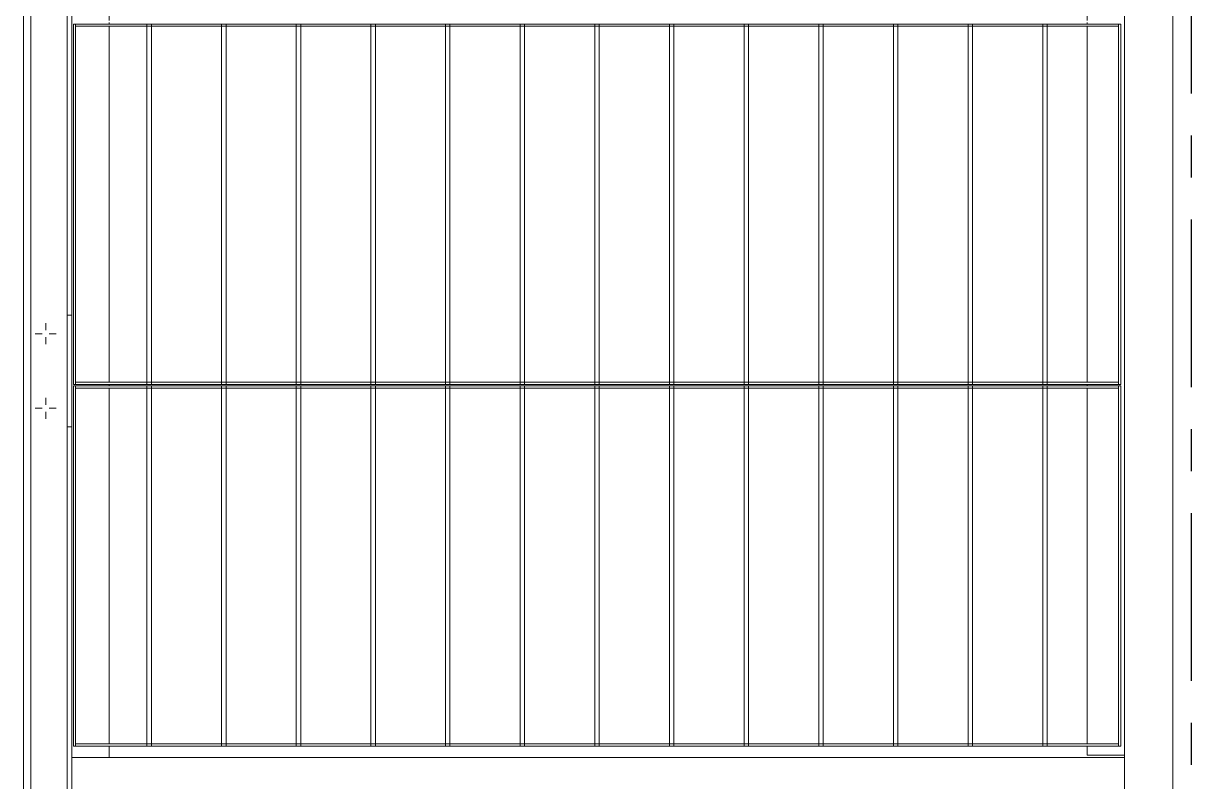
# Model space of a CAD drawing. Header units: millimetres. Extents: x -153298 to 620751, y -313239 to 250031.
# Drawn here: x -3449 to -1884, y 142689 to 143706 of the extents above; entities that cross this region are included whole.
import ezdxf
from ezdxf.enums import TextEntityAlignment as Align

# ---------------------------------------------------------------- set-up
doc = ezdxf.new("R2010")
doc.units = ezdxf.units.MM
for name, pattern in [('CENTER', [2, 1.25, -0.25, 0.25, -0.25]), ('TA_GL_000.90000', [2.475, 0.9, -0.225, 0.225, -0.225, 0.9]), ('XKITLINE00', [0])]:
    doc.linetypes.add(name, pattern=pattern)
for name, color, linetype in [('000 - 0_SYM_DWG_GRIDLINE_MAIN_COLOR_251', 251, 'Continuous'), ('000 - 0_SYM_DWG_SLOPE-SYM_TEXT_COLOR_3', 3, 'Continuous'), ('000 - EXISTING_BUILDING_MAIN_COLOR_1', 1, 'Continuous'), ('000 - EXISTING_BUILDING_MAIN_COLOR_251', 251, 'Continuous'), ('000 - GRID', 251, 'CENTER')]:
    doc.layers.add(name, color=color, linetype=linetype)
doc.styles.add('ARIAL', font='arial.ttf')
doc.styles.add('TA', font='', dxfattribs={"height": 4.5})
doc.styles.get('TA').set_extended_font_data('Cordia New')

# ---------------------------------------------------------------- blocks, each defined once
blk = doc.blocks.new('*U4769')
at = {"layer": '000 - 0_SYM_DWG_GRIDLINE_MAIN_COLOR_251', "color": 0, "linetype": 'ByBlock', "ltscale": 5}
blk.add_line((20, 0), (-600, 0), dxfattribs=at)
at = {"style": 'TA', "flags": 1}
blk.add_attdef('LOCATION', (6, -6), '', height=4.5, rotation=270, dxfattribs=at)
at = {"layer": '000 - 0_SYM_DWG_SLOPE-SYM_TEXT_COLOR_3', "style": 'ARIAL'}
blk.add_attdef('GRID-HEAD', text='', height=4, rotation=180, dxfattribs=at).set_placement((40, 0), align=Align.MIDDLE_CENTER)
blk = doc.blocks.new('W-1-PP19-ST-ENT1-1_20260610-010700_LOPF_DIMS')
at = {"layer": '000 - GRID', "linetype": 'TA_GL_000.90000', "xscale": 50, "yscale": 50, "zscale": 50, "rotation": 180}
blk.add_blockref('*U4769', (-2180, 4058), dxfattribs=at)
blk = doc.blocks.new('*A653642')
at = {"layer": '000 - EXISTING_BUILDING_MAIN_COLOR_1', "linetype": 'XKITLINE00', "lineweight": 0}
for p, q in [((166.943982, 177.024009), (188.399982, 177.024009)), ((166.943982, 176.635209), (188.399982, 176.635209))]:
    blk.add_line(p, q, dxfattribs=at)
blk = doc.blocks.new('*A654643')
at = {"layer": '000 - EXISTING_BUILDING_MAIN_COLOR_1', "linetype": 'XKITLINE00', "lineweight": 0}
for p, q in [((172.60032, 165.303991), (183.496429, 165.303991)), ((172.60032, 164.783991), (183.496429, 164.783991))]:
    blk.add_line(p, q, dxfattribs=at)
blk = doc.blocks.new('*A662651')
at = {"layer": '000 - EXISTING_BUILDING_MAIN_COLOR_1', "linetype": 'XKITLINE00', "lineweight": 0}
blk.add_line((189.679949, 177.104009), (165.679952, 177.104009), dxfattribs=at)
blk = doc.blocks.new('*A663652')
at = {"layer": '000 - EXISTING_BUILDING_MAIN_COLOR_1', "linetype": 'XKITLINE00', "lineweight": 0}
for p, q in [((171.071902, 176.584009), (177.063822, 176.584009)), ((178.263822, 176.584009), (184.263822, 176.584009))]:
    blk.add_line(p, q, dxfattribs=at)
blk = doc.blocks.new('*A671660')
at = {"layer": '000 - EXISTING_BUILDING_MAIN_COLOR_251', "linetype": 'XKITLINE00', "lineweight": 0}
for p, q in [((173.51989, 176.584009), (172.99989, 176.584009)), ((172.99989, 176.584009), (172.99989, 165.303991)), ((173.51989, 176.584009), (173.51989, 165.303991)), ((173.51989, 165.303991), (172.99989, 165.303991))]:
    blk.add_line(p, q, dxfattribs=at)
blk = doc.blocks.new('*A685674')
at = {"layer": '000 - EXISTING_BUILDING_MAIN_COLOR_1', "linetype": 'XKITLINE00', "lineweight": 0}
for p, q in [((177.063822, 176.635209), (177.063822, 176.584009)), ((177.063822, 176.584009), (178.263822, 176.584009)), ((178.263822, 176.584009), (178.263822, 176.635209))]:
    blk.add_line(p, q, dxfattribs=at)
blk = doc.blocks.new('*A740728')
at = {"layer": '000 - EXISTING_BUILDING_MAIN_COLOR_251', "linetype": 'XKITLINE00', "lineweight": 0}
for p, q in [((173.51989, 176.184032), (173.63997, 176.184032)), ((173.66397, 176.184032), (177.47997, 176.184032)), ((177.50397, 176.184032), (177.51997, 176.184032)), ((177.54397, 176.184032), (181.35997, 176.184032)), ((181.38397, 176.184032), (181.39997, 176.184032)), ((181.42397, 176.184032), (185.23997, 176.184032)), ((185.26397, 176.184032), (185.27997, 176.184032)), ((185.30397, 176.184032), (189.11997, 176.184032)), ((189.14397, 176.184032), (189.159952, 176.184032))]:
    blk.add_line(p, q, dxfattribs=at)
blk = doc.blocks.new('*A741729')
at = {"layer": '000 - EXISTING_BUILDING_MAIN_COLOR_251', "linetype": 'XKITLINE00', "lineweight": 0}
for p, q in [((173.54389, 165.703991), (173.63997, 165.703991)), ((173.54389, 165.303991), (173.54389, 165.703991)), ((173.66397, 165.703991), (177.47997, 165.703991)), ((177.50397, 165.703991), (177.51997, 165.703991)), ((177.54397, 165.703991), (181.35997, 165.703991)), ((181.38397, 165.703991), (181.39997, 165.703991)), ((181.42397, 165.703991), (183.496429, 165.703991)), ((183.560429, 165.703991), (185.23997, 165.703991)), ((185.26397, 165.703991), (185.27997, 165.703991)), ((185.30397, 165.703991), (187.934771, 165.703991)), ((187.998771, 165.703991), (189.11997, 165.703991)), ((189.14397, 165.703991), (189.159952, 165.703991))]:
    blk.add_line(p, q, dxfattribs=at)
blk = doc.blocks.new('*A742730')
at = {"layer": '000 - EXISTING_BUILDING_MAIN_COLOR_1', "linetype": 'XKITLINE00', "lineweight": 0}
for p, q in [((181.38397, 165.367991), (177.51997, 165.367991)), ((177.51997, 165.343991), (177.51997, 165.367991)), ((181.38397, 165.343991), (177.51997, 165.343991)), ((181.38397, 165.343991), (181.38397, 165.367991))]:
    blk.add_line(p, q, dxfattribs=at)
blk = doc.blocks.new('*A743731')
at = {"layer": '000 - EXISTING_BUILDING_MAIN_COLOR_251', "linetype": 'XKITLINE00', "lineweight": 0}
for p, q in [((181.38397, 171.780009), (177.51997, 171.780009)), ((177.51997, 171.732009), (177.51997, 171.780009)), ((181.38397, 171.732009), (181.38397, 171.780009)), ((181.38397, 171.732009), (177.51997, 171.732009))]:
    blk.add_line(p, q, dxfattribs=at)
blk = doc.blocks.new('*A744732')
at = {"layer": '000 - EXISTING_BUILDING_MAIN_COLOR_251', "linetype": 'XKITLINE00', "lineweight": 0}
for p, q in [((181.38397, 170.980009), (177.51997, 170.980009)), ((177.51997, 170.932009), (177.51997, 170.980009)), ((181.38397, 170.932009), (177.51997, 170.932009)), ((181.38397, 170.932009), (181.38397, 170.980009))]:
    blk.add_line(p, q, dxfattribs=at)
blk = doc.blocks.new('*A745733')
at = {"layer": '000 - EXISTING_BUILDING_MAIN_COLOR_251', "linetype": 'XKITLINE00', "lineweight": 0}
for p, q in [((181.38397, 170.180009), (177.51997, 170.180009)), ((177.51997, 170.132009), (177.51997, 170.180009)), ((181.38397, 170.132009), (181.38397, 170.180009)), ((181.38397, 170.132009), (177.51997, 170.132009))]:
    blk.add_line(p, q, dxfattribs=at)
blk = doc.blocks.new('*A746734')
at = {"layer": '000 - EXISTING_BUILDING_MAIN_COLOR_251', "linetype": 'XKITLINE00', "lineweight": 0}
for p, q in [((181.38397, 169.380009), (177.51997, 169.380009)), ((177.51997, 169.332009), (177.51997, 169.380009)), ((181.38397, 169.332009), (177.51997, 169.332009)), ((181.38397, 169.332009), (181.38397, 169.380009))]:
    blk.add_line(p, q, dxfattribs=at)
blk = doc.blocks.new('*A747735')
at = {"layer": '000 - EXISTING_BUILDING_MAIN_COLOR_251', "linetype": 'XKITLINE00', "lineweight": 0}
for p, q in [((181.38397, 168.580009), (177.51997, 168.580009)), ((177.51997, 168.532009), (177.51997, 168.580009)), ((181.38397, 168.532009), (177.51997, 168.532009)), ((181.38397, 168.532009), (181.38397, 168.580009))]:
    blk.add_line(p, q, dxfattribs=at)
blk = doc.blocks.new('*A748736')
at = {"layer": '000 - EXISTING_BUILDING_MAIN_COLOR_251', "linetype": 'XKITLINE00', "lineweight": 0}
for p, q in [((181.38397, 167.780009), (177.51997, 167.780009)), ((177.51997, 167.732009), (177.51997, 167.780009)), ((181.38397, 167.732009), (181.38397, 167.780009)), ((181.38397, 167.732009), (177.51997, 167.732009))]:
    blk.add_line(p, q, dxfattribs=at)
blk = doc.blocks.new('*A749737')
at = {"layer": '000 - EXISTING_BUILDING_MAIN_COLOR_251', "linetype": 'XKITLINE00', "lineweight": 0}
for p, q in [((181.38397, 166.980009), (177.51997, 166.980009)), ((177.51997, 166.932009), (177.51997, 166.980009)), ((181.38397, 166.932009), (177.51997, 166.932009)), ((181.38397, 166.932009), (181.38397, 166.980009))]:
    blk.add_line(p, q, dxfattribs=at)
blk = doc.blocks.new('*A750738')
at = {"layer": '000 - EXISTING_BUILDING_MAIN_COLOR_251', "linetype": 'XKITLINE00', "lineweight": 0}
for p, q in [((181.38397, 166.180009), (177.51997, 166.180009)), ((177.51997, 166.132009), (177.51997, 166.180009)), ((181.38397, 166.132009), (181.38397, 166.180009)), ((181.38397, 166.132009), (177.51997, 166.132009))]:
    blk.add_line(p, q, dxfattribs=at)
blk = doc.blocks.new('*A771759')
at = {"layer": '000 - EXISTING_BUILDING_MAIN_COLOR_1', "linetype": 'XKITLINE00', "lineweight": 0}
for p, q in [((181.38397, 176.568009), (177.51997, 176.568009)), ((177.51997, 176.544009), (177.51997, 176.568009)), ((181.38397, 176.544009), (177.51997, 176.544009)), ((181.38397, 176.544009), (181.38397, 176.568009))]:
    blk.add_line(p, q, dxfattribs=at)
blk = doc.blocks.new('*A772760')
at = {"layer": '000 - EXISTING_BUILDING_MAIN_COLOR_251', "linetype": 'XKITLINE00', "lineweight": 0}
for p, q in [((181.38397, 175.780009), (177.51997, 175.780009)), ((177.51997, 175.732009), (177.51997, 175.780009)), ((181.38397, 175.732009), (177.51997, 175.732009)), ((181.38397, 175.732009), (181.38397, 175.780009))]:
    blk.add_line(p, q, dxfattribs=at)
blk = doc.blocks.new('*A773761')
at = {"layer": '000 - EXISTING_BUILDING_MAIN_COLOR_251', "linetype": 'XKITLINE00', "lineweight": 0}
for p, q in [((181.38397, 174.980009), (177.51997, 174.980009)), ((177.51997, 174.932009), (177.51997, 174.980009)), ((181.38397, 174.932009), (177.51997, 174.932009)), ((181.38397, 174.932009), (181.38397, 174.980009))]:
    blk.add_line(p, q, dxfattribs=at)
blk = doc.blocks.new('*A774762')
at = {"layer": '000 - EXISTING_BUILDING_MAIN_COLOR_251', "linetype": 'XKITLINE00', "lineweight": 0}
for p, q in [((181.38397, 174.180009), (177.51997, 174.180009)), ((177.51997, 174.132009), (177.51997, 174.180009)), ((181.38397, 174.132009), (181.38397, 174.180009)), ((181.38397, 174.132009), (177.51997, 174.132009))]:
    blk.add_line(p, q, dxfattribs=at)
blk = doc.blocks.new('*A775763')
at = {"layer": '000 - EXISTING_BUILDING_MAIN_COLOR_251', "linetype": 'XKITLINE00', "lineweight": 0}
for p, q in [((181.38397, 173.380009), (177.51997, 173.380009)), ((177.51997, 173.332009), (177.51997, 173.380009)), ((181.38397, 173.332009), (177.51997, 173.332009)), ((181.38397, 173.332009), (181.38397, 173.380009))]:
    blk.add_line(p, q, dxfattribs=at)
blk = doc.blocks.new('*A776764')
at = {"layer": '000 - EXISTING_BUILDING_MAIN_COLOR_251', "linetype": 'XKITLINE00', "lineweight": 0}
for p, q in [((181.38397, 172.580009), (177.51997, 172.580009)), ((177.51997, 172.532009), (177.51997, 172.580009)), ((181.38397, 172.532009), (177.51997, 172.532009)), ((181.38397, 172.532009), (181.38397, 172.580009))]:
    blk.add_line(p, q, dxfattribs=at)
blk = doc.blocks.new('*A777765')
at = {"layer": '000 - EXISTING_BUILDING_MAIN_COLOR_1', "linetype": 'XKITLINE00', "lineweight": 0}
for p, q in [((177.50397, 176.568009), (173.63997, 176.568009)), ((173.63997, 176.544009), (173.63997, 176.568009)), ((177.50397, 176.544009), (173.63997, 176.544009)), ((177.50397, 176.544009), (177.50397, 176.568009))]:
    blk.add_line(p, q, dxfattribs=at)
blk = doc.blocks.new('*A778766')
at = {"layer": '000 - EXISTING_BUILDING_MAIN_COLOR_251', "linetype": 'XKITLINE00', "lineweight": 0}
for p, q in [((177.50397, 175.780009), (173.63997, 175.780009)), ((173.63997, 175.732009), (173.63997, 175.780009)), ((177.50397, 175.732009), (173.63997, 175.732009)), ((177.50397, 175.732009), (177.50397, 175.780009))]:
    blk.add_line(p, q, dxfattribs=at)
blk = doc.blocks.new('*A779767')
at = {"layer": '000 - EXISTING_BUILDING_MAIN_COLOR_251', "linetype": 'XKITLINE00', "lineweight": 0}
for p, q in [((177.50397, 174.980009), (173.63997, 174.980009)), ((173.63997, 174.932009), (173.63997, 174.980009)), ((177.50397, 174.932009), (173.63997, 174.932009)), ((177.50397, 174.932009), (177.50397, 174.980009))]:
    blk.add_line(p, q, dxfattribs=at)
blk = doc.blocks.new('*A780768')
at = {"layer": '000 - EXISTING_BUILDING_MAIN_COLOR_251', "linetype": 'XKITLINE00', "lineweight": 0}
for p, q in [((177.50397, 174.180009), (173.63997, 174.180009)), ((173.63997, 174.132009), (173.63997, 174.180009)), ((177.50397, 174.132009), (177.50397, 174.180009)), ((177.50397, 174.132009), (173.63997, 174.132009))]:
    blk.add_line(p, q, dxfattribs=at)
blk = doc.blocks.new('*A781769')
at = {"layer": '000 - EXISTING_BUILDING_MAIN_COLOR_251', "linetype": 'XKITLINE00', "lineweight": 0}
for p, q in [((177.50397, 173.380009), (173.63997, 173.380009)), ((173.63997, 173.332009), (173.63997, 173.380009)), ((177.50397, 173.332009), (173.63997, 173.332009)), ((177.50397, 173.332009), (177.50397, 173.380009))]:
    blk.add_line(p, q, dxfattribs=at)
blk = doc.blocks.new('*A782770')
at = {"layer": '000 - EXISTING_BUILDING_MAIN_COLOR_251', "linetype": 'XKITLINE00', "lineweight": 0}
for p, q in [((177.50397, 172.580009), (173.63997, 172.580009)), ((173.63997, 172.532009), (173.63997, 172.580009)), ((177.50397, 172.532009), (173.63997, 172.532009)), ((177.50397, 172.532009), (177.50397, 172.580009))]:
    blk.add_line(p, q, dxfattribs=at)
blk = doc.blocks.new('*A804792')
at = {"layer": '000 - EXISTING_BUILDING_MAIN_COLOR_251', "linetype": 'XKITLINE00', "lineweight": 0}
for p, q in [((177.51997, 165.367991), (177.51997, 176.544009)), ((177.51997, 176.544009), (177.54397, 176.544009)), ((177.54397, 165.367991), (177.54397, 176.544009)), ((177.51997, 165.367991), (177.54397, 165.367991))]:
    blk.add_line(p, q, dxfattribs=at)
blk = doc.blocks.new('*A805793')
at = {"layer": '000 - EXISTING_BUILDING_MAIN_COLOR_251', "linetype": 'XKITLINE00', "lineweight": 0}
for p, q in [((177.47997, 165.367991), (177.47997, 176.544009)), ((177.47997, 176.544009), (177.50397, 176.544009)), ((177.50397, 165.367991), (177.50397, 176.544009)), ((177.47997, 165.367991), (177.50397, 165.367991))]:
    blk.add_line(p, q, dxfattribs=at)
blk = doc.blocks.new('*A806794')
at = {"layer": '000 - EXISTING_BUILDING_MAIN_COLOR_251', "linetype": 'XKITLINE00', "lineweight": 0}
for p, q in [((173.63997, 165.367991), (173.63997, 176.544009)), ((173.63997, 176.544009), (173.66397, 176.544009)), ((173.66397, 165.367991), (173.66397, 176.544009)), ((173.63997, 165.367991), (173.66397, 165.367991))]:
    blk.add_line(p, q, dxfattribs=at)
blk = doc.blocks.new('*A807795')
at = {"layer": '000 - EXISTING_BUILDING_MAIN_COLOR_1', "linetype": 'XKITLINE00', "lineweight": 0}
for p, q in [((177.50397, 165.367991), (173.63997, 165.367991)), ((173.63997, 165.343991), (173.63997, 165.367991)), ((177.50397, 165.343991), (173.63997, 165.343991)), ((177.50397, 165.343991), (177.50397, 165.367991))]:
    blk.add_line(p, q, dxfattribs=at)
blk = doc.blocks.new('*A808796')
at = {"layer": '000 - EXISTING_BUILDING_MAIN_COLOR_251', "linetype": 'XKITLINE00', "lineweight": 0}
for p, q in [((177.50397, 171.780009), (173.63997, 171.780009)), ((173.63997, 171.732009), (173.63997, 171.780009)), ((177.50397, 171.732009), (177.50397, 171.780009)), ((177.50397, 171.732009), (173.63997, 171.732009))]:
    blk.add_line(p, q, dxfattribs=at)
blk = doc.blocks.new('*A809797')
at = {"layer": '000 - EXISTING_BUILDING_MAIN_COLOR_251', "linetype": 'XKITLINE00', "lineweight": 0}
for p, q in [((177.50397, 170.980009), (173.63997, 170.980009)), ((173.63997, 170.932009), (173.63997, 170.980009)), ((177.50397, 170.932009), (173.63997, 170.932009)), ((177.50397, 170.932009), (177.50397, 170.980009))]:
    blk.add_line(p, q, dxfattribs=at)
blk = doc.blocks.new('*A810798')
at = {"layer": '000 - EXISTING_BUILDING_MAIN_COLOR_251', "linetype": 'XKITLINE00', "lineweight": 0}
for p, q in [((177.50397, 170.180009), (173.63997, 170.180009)), ((173.63997, 170.132009), (173.63997, 170.180009)), ((177.50397, 170.132009), (177.50397, 170.180009)), ((177.50397, 170.132009), (173.63997, 170.132009))]:
    blk.add_line(p, q, dxfattribs=at)
blk = doc.blocks.new('*A811799')
at = {"layer": '000 - EXISTING_BUILDING_MAIN_COLOR_251', "linetype": 'XKITLINE00', "lineweight": 0}
for p, q in [((177.50397, 169.380009), (173.63997, 169.380009)), ((173.63997, 169.332009), (173.63997, 169.380009)), ((177.50397, 169.332009), (173.63997, 169.332009)), ((177.50397, 169.332009), (177.50397, 169.380009))]:
    blk.add_line(p, q, dxfattribs=at)
blk = doc.blocks.new('*A812800')
at = {"layer": '000 - EXISTING_BUILDING_MAIN_COLOR_251', "linetype": 'XKITLINE00', "lineweight": 0}
for p, q in [((177.50397, 168.580009), (173.63997, 168.580009)), ((173.63997, 168.532009), (173.63997, 168.580009)), ((177.50397, 168.532009), (173.63997, 168.532009)), ((177.50397, 168.532009), (177.50397, 168.580009))]:
    blk.add_line(p, q, dxfattribs=at)
blk = doc.blocks.new('*A813801')
at = {"layer": '000 - EXISTING_BUILDING_MAIN_COLOR_251', "linetype": 'XKITLINE00', "lineweight": 0}
for p, q in [((177.50397, 167.780009), (173.63997, 167.780009)), ((173.63997, 167.732009), (173.63997, 167.780009)), ((177.50397, 167.732009), (177.50397, 167.780009)), ((177.50397, 167.732009), (173.63997, 167.732009))]:
    blk.add_line(p, q, dxfattribs=at)
blk = doc.blocks.new('*A814802')
at = {"layer": '000 - EXISTING_BUILDING_MAIN_COLOR_251', "linetype": 'XKITLINE00', "lineweight": 0}
for p, q in [((177.50397, 166.980009), (173.63997, 166.980009)), ((173.63997, 166.932009), (173.63997, 166.980009)), ((177.50397, 166.932009), (173.63997, 166.932009)), ((177.50397, 166.932009), (177.50397, 166.980009))]:
    blk.add_line(p, q, dxfattribs=at)
blk = doc.blocks.new('*A815803')
at = {"layer": '000 - EXISTING_BUILDING_MAIN_COLOR_251', "linetype": 'XKITLINE00', "lineweight": 0}
for p, q in [((177.50397, 166.180009), (173.63997, 166.180009)), ((173.63997, 166.132009), (173.63997, 166.180009)), ((177.50397, 166.132009), (177.50397, 166.180009)), ((177.50397, 166.132009), (173.63997, 166.132009))]:
    blk.add_line(p, q, dxfattribs=at)
blk = doc.blocks.new('*A823811')
at = {"layer": '000 - EXISTING_BUILDING_MAIN_COLOR_1', "linetype": 'XKITLINE00', "lineweight": 0}
for p, q in [((177.263822, 176.976009), (177.263822, 176.901417)), ((178.063822, 176.976009), (178.063822, 176.901417)), ((177.151822, 176.864009), (177.226414, 176.864009)), ((177.263822, 176.752009), (177.263822, 176.826601)), ((177.375822, 176.864009), (177.30123, 176.864009)), ((177.951822, 176.864009), (178.026414, 176.864009)), ((178.063822, 176.752009), (178.063822, 176.826601)), ((178.175822, 176.864009), (178.10123, 176.864009))]:
    blk.add_line(p, q, dxfattribs=at)
blk = doc.blocks.new('*A828816')
at = {"layer": '000 - EXISTING_BUILDING_MAIN_COLOR_251', "linetype": 'XKITLINE00', "lineweight": 0}
for p, q in [((181.35997, 165.367991), (181.35997, 176.544009)), ((181.35997, 176.544009), (181.38397, 176.544009)), ((181.38397, 165.367991), (181.38397, 176.544009)), ((181.35997, 165.367991), (181.38397, 165.367991))]:
    blk.add_line(p, q, dxfattribs=at)
blk = doc.blocks.new('W-1-PP19-ST-ENT1-1_20260610-011831_LOPF_ST')
at = {"layer": '000 - EXISTING_BUILDING_MAIN_COLOR_1', "lineweight": 0, "xscale": 125, "yscale": 125, "zscale": 125}
for name in ['*A662651', '*A663652', '*A653642', '*A823811', '*A777765', '*A685674', '*A771759', '*A654643', '*A807795', '*A742730']:
    blk.add_blockref(name, (-21035, -16515), dxfattribs=at)
at = {"layer": '000 - EXISTING_BUILDING_MAIN_COLOR_251', "lineweight": 0, "xscale": 125, "yscale": 125, "zscale": 125}
for name in ['*A671660', '*A806794', '*A805793', '*A804792', '*A828816', '*A740728', '*A778766', '*A772760', '*A779767', '*A773761', '*A780768', '*A774762', '*A781769', '*A775763', '*A782770', '*A776764', '*A808796', '*A743731', '*A809797', '*A744732', '*A810798', '*A745733', '*A811799', '*A746734', '*A812800', '*A747735', '*A813801', '*A748736', '*A814802', '*A749737', '*A815803', '*A750738', '*A741729']:
    blk.add_blockref(name, (-21035, -16515), dxfattribs=at)

msp = doc.modelspace()

# ---------------------------------------------------------------- block references
at = {"color": 6, "rotation": 90}
msp.add_blockref('W-1-PP19-ST-ENT1-1_20260610-010700_LOPF_DIMS', (2173.8173, 142066.7222), dxfattribs=at)

# ---------------------------------------------------------------- next in the draw order: block references
msp.add_blockref('W-1-PP19-ST-ENT1-1_20260610-011831_LOPF_ST', (2173.8173, 142066.7222), dxfattribs=at)

doc.saveas('drawing.dxf')
